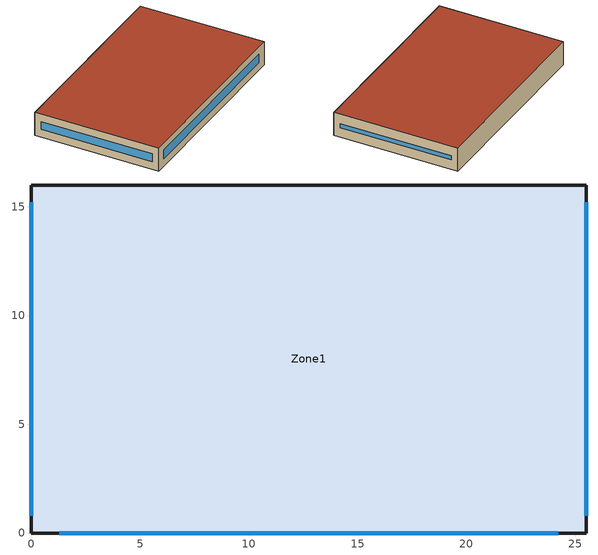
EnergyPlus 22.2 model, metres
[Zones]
Zone1
 floor ground (GroundFloor): 0,0 0,16 25.5,16 25.5,0 z0
 wall outside (ExtWall): 0,0 25.5,0 25.5,16 0,16 0,0 z0:3.1
 window (Window): 1.27,0 24.23,0 z0.95:2.15; 25.5,0.8 25.5,15.2 z1.29:1.81; 0,15.2 0,0.8 z1.03:2.07
 roof outside (Roof): 0,16 0,0 25.5,0 25.5,16 z3.1
[Building]
Office T1-test-04: North Axis {deg}=15; Terrain=Suburbs; Loads Convergence Tolerance Value=0.04; Temperature Convergence Tolerance Value=0.4; Solar Distribution=FullExterior; Maximum Number of Warmup Days=25; Minimum Number of Warmup Days=6
[Material]
Name | Roughness | Thickness {m} | Conductivity {W/m-K} | Density {kg/m3} | Specific Heat {J/kg-K}
WallInsulation | MediumRough | 0.059807 | 0.04 | 30 | 1210
Gypsum12.7mm | Smooth | 0.0127 | 0.16 | 784.9 | 830
MetalSiding | Smooth | 0.0015 | 45 | 7680 | 418.4
RoofInsulation | MediumRough | 0.194523 | 0.04 | 30 | 1210
MetalDeck | MediumSmooth | 0.0015 | 45 | 7680 | 418.4
HWConcrete100mm | MediumRough | 0.1 | 1.311 | 2240 | 836.8
Carpet12.7mm | VeryRough | 0.0127 | 0.06 | 288 | 1380
[WindowMaterial:SimpleGlazingSystem]
GlazingSimple: U-Factor {W/m2-K}=3.5; Solar Heat Gain Coefficient=0.44; Visible Transmittance=0.66
[Construction]
ExtWall: MetalSiding, WallInsulation, Gypsum12.7mm
Roof: RoofInsulation, MetalDeck
GroundFloor: HWConcrete100mm, Carpet12.7mm
Window: GlazingSimple
[Zone]
Zone1: Type=1; Multiplier=1
[People]
Zone1_People: Zone or ZoneList or Space or SpaceList=Zone1; Number of People Schedule=OccSch; Number of People Calculation Method=Area/Person; Floor Area per Person {m2/person}=24; Fraction Radiant=0.3; Sensible Heat Fraction=autocalculate; Activity Level Schedule=ActivitySch
[Lights]
Zone1_Lights: Zone or ZoneList or Space or SpaceList=Zone1; Schedule=LightSch; Design Level Calculation Method=Watts/Area; Watts per Zone Floor Area {W/m2}=6.8; Return Air Fraction=0; Fraction Radiant=0.7; Fraction Visible=0.2
[ElectricEquipment]
Zone1_Equip: Zone or ZoneList or Space or SpaceList=Zone1; Schedule=EquipSch; Design Level Calculation Method=Watts/Area; Watts per Zone Floor Area {W/m2}=10.2; Fraction Latent=0; Fraction Radiant=0.5; Fraction Lost=0
[ZoneInfiltration:DesignFlowRate]
Zone1_Infil: Zone or ZoneList or Space or SpaceList=Zone1; Schedule=AlwaysOn; Design Flow Rate Calculation Method=AirChanges/Hour; Air Changes per Hour {1/hr}=0.35; Constant Term Coefficient=1; Temperature Term Coefficient=0; Velocity Term Coefficient=0; Velocity Squared Term Coefficient=0
[HVACTemplate:Thermostat]
Thermostat: Heating Setpoint Schedule=HtgSetSch; Cooling Setpoint Schedule=ClgSetSch
[HVACTemplate:Zone:IdealLoadsAirSystem]
Zone1: Template Thermostat=Thermostat
[Schedule:Compact]
OccSch: Fraction, Through: 12/31, For: Weekdays, Until: 08:00, 0, Until: 18:00, 1, Until: 24:00, 0, For: AllOtherDays, Until: 24:00, 0
LightSch: Fraction, Through: 12/31, For: Weekdays, Until: 08:00, 0.2, Until: 18:00, 1, Until: 24:00, 0.2, For: AllOtherDays, Until: 24:00, 0.2
EquipSch: Fraction, Through: 12/31, For: Weekdays, Until: 08:00, 0.4, Until: 18:00, 0.9, Until: 24:00, 0.4, For: AllOtherDays, Until: 24:00, 0.4
ActivitySch: AnyNumber, Through: 12/31, For: AllDays, Until: 24:00, 120
AlwaysOn: Fraction, Through: 12/31, For: AllDays, Until: 24:00, 1
HtgSetSch: Temperature, Through: 12/31, For: Weekdays, Until: 08:00, 16.5, Until: 18:00, 21.5, Until: 24:00, 16.5, For: AllOtherDays, Until: 24:00, 16.5
ClgSetSch: Temperature, Through: 12/31, For: Weekdays, Until: 08:00, 28.5, Until: 18:00, 23.5, Until: 24:00, 28.5, For: AllOtherDays, Until: 24:00, 28.5
